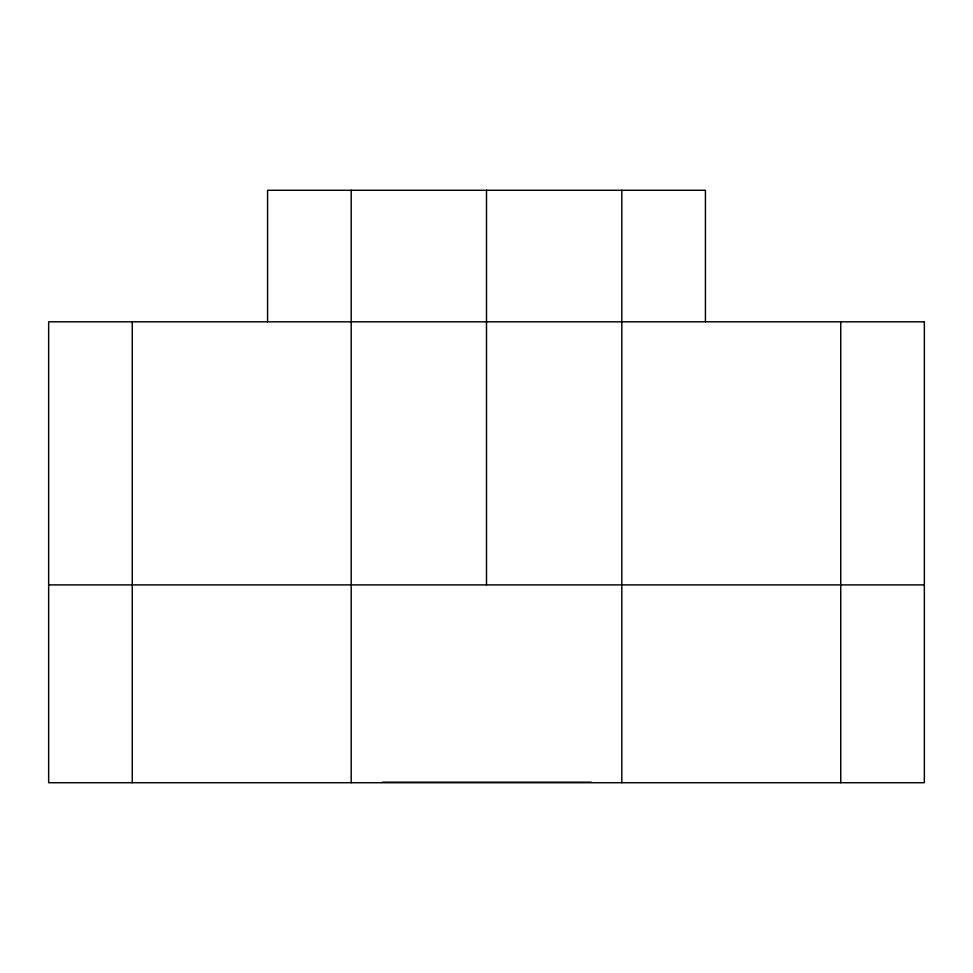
<?xml version="1.0" encoding="UTF-8"?>
<svg xmlns="http://www.w3.org/2000/svg" width="973" height="973" viewBox="0 0 973 973"><rect width="100%" height="100%" fill="white"/><g stroke="black" fill="none" stroke-linecap="round" stroke-linejoin="round"><path stroke-width="1.46" d="M48.65 584.895L924.35 584.895M382.559 782.207L591.158 782.207M840.733 321.82L840.733 782.718M705.425 321.82L705.425 190.282L267.575 190.282L267.575 321.82M621.808 190.282L621.808 782.718M486.5 190.282L486.5 584.895M351.192 190.282L351.192 782.718M132.267 321.82L132.267 782.718M924.35 321.82L48.65 321.82L48.65 782.718L924.35 782.718L924.35 321.82"/></g></svg>
